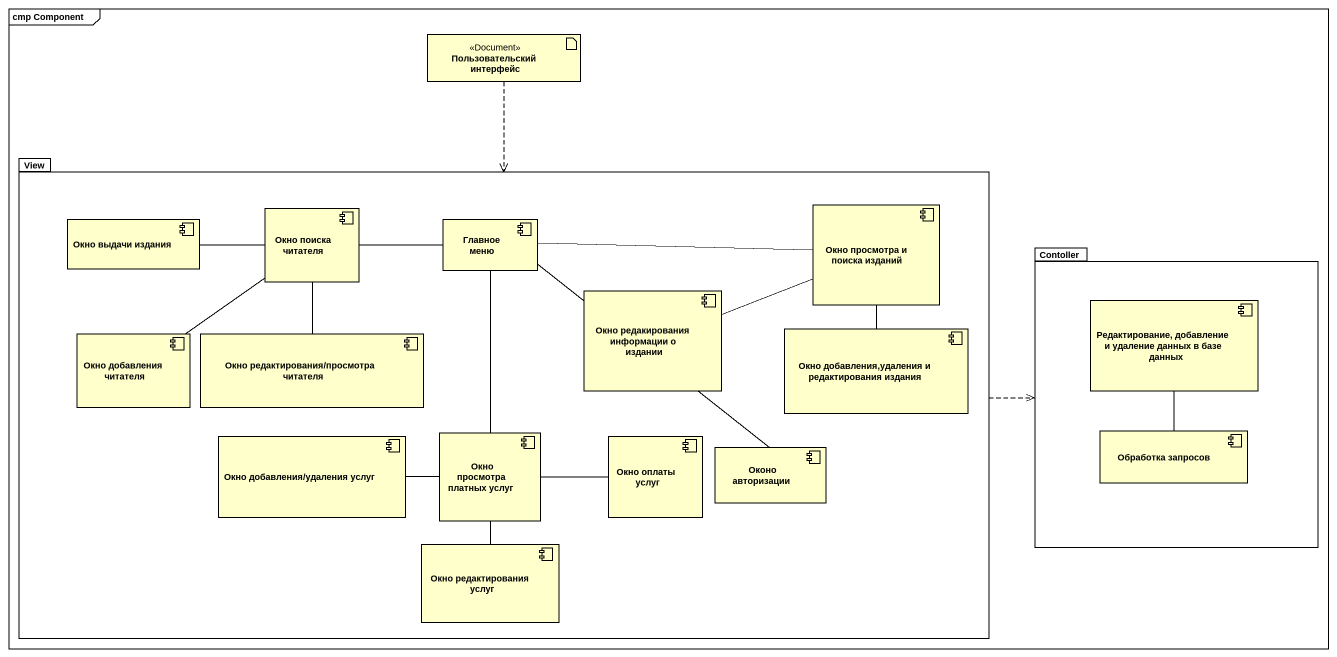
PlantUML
@startuml
mainframe cmp Component
artifact "Пользовательский интерфейс" as Пользовательский_интерфейс <<Document>>
package View {
  component "Окно выдачи издания" as Окно_выдачи_издания
  component "Окно поиска читателя" as Окно_поиска_читателя
  component "Главное меню" as Главное_меню
  component "Окно просмотра и поиска изданий" as Окно_просмотра_и_поиска
  component "Окно редакирования информации о издании" as Окно_редакирования
  component "Окно добавления читателя" as Окно_добавления_читателя
  component "Окно редактирования/просмотра читателя" as Окно_редактирования
  component "Окно добавления,удаления и редактирования издания" as Окно_добавления_удаления_и
  component "Окно просмотра платных услуг" as Окно_просмотра_платных_услуг
  component "Окно добавления/удаления услуг" as Окно_добавления_удаления
  component "Окно оплаты услуг" as Окно_оплаты_услуг
  component "Оконо авторизации" as Оконо_авторизации
  component "Окно редактирования услуг" as Окно_редактирования_услуг
}
package Contoller {
  component "Редактирование, добавление и удаление данных в базе данных" as Редактирование_добавление_и
  component "Обработка запросов" as Обработка_запросов
}
Пользовательский_интерфейс ..> View
View .right.> Contoller
Окно_выдачи_издания -right- Окно_поиска_читателя
Окно_поиска_читателя -- Окно_добавления_читателя
Окно_поиска_читателя -- Окно_редактирования
Главное_меню -left- Окно_поиска_читателя
Главное_меню -right- Окно_просмотра_и_поиска
Главное_меню -- Окно_просмотра_платных_услуг
Главное_меню -- Оконо_авторизации
Окно_просмотра_и_поиска -left- Окно_редакирования
Окно_просмотра_и_поиска -- Окно_добавления_удаления_и
Окно_просмотра_платных_услуг -left- Окно_добавления_удаления
Окно_просмотра_платных_услуг -right- Окно_оплаты_услуг
Окно_просмотра_платных_услуг -- Окно_редактирования_услуг
Обработка_запросов -up- Редактирование_добавление_и
@enduml
